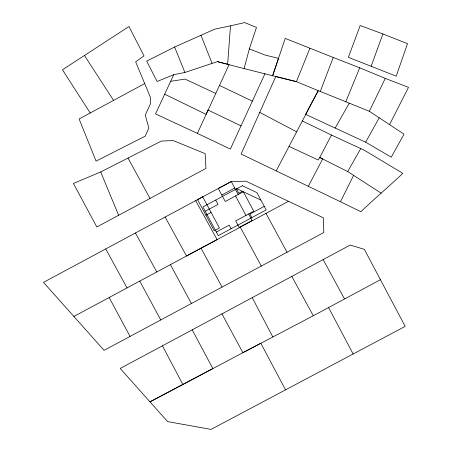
<?xml version="1.0" encoding="UTF-8"?>
<svg xmlns="http://www.w3.org/2000/svg" width="452" height="452" viewBox="0 0 452 452"><rect width="100%" height="100%" fill="white"/><g stroke="black" fill="none" stroke-linecap="round" stroke-linejoin="round"><path stroke-width="0.68" d="M227.65 64.263L230.48 25.837L244.747 22.6L256.487 27.425L249.34 48.918L244.08 68.597L217.384 61.647L184.908 72.45L173.721 74.699L157.11 81.501L146.691 61.127L174.596 47.036L214.7 29.177L230.48 25.837M371.126 66.269L382.923 33.951L360.187 25.521L348.368 57.314L396.212 76.173L407.506 43.68L382.923 33.951M320.276 91.44L318.219 90.682L305.541 114.345L365.662 142.171L391.246 157.194L404.026 134.171L369.329 111.288L320.276 91.44L333.231 57.477L285.223 38.409L272.618 75.766L244.08 68.597M309.891 48.279L296.439 81.654L272.618 75.766L278.488 58.336L265.335 55.133L249.34 48.918M345.74 101.915L359.713 67.811L385.285 78.399L408.506 87.355L389.488 124.741M264.979 73.653L230.356 149.07L197.377 133.385L229.062 64.63L217.384 61.647M197.377 133.385L155.528 113.932L173.721 74.699M369.329 111.288L385.285 78.399M289.031 146.38L318.219 90.682L296.439 81.654L275.765 76.535L241.108 154.064L340.469 201.722L353.611 175.393L347.695 171.568L319.75 157.482L318.151 160.008L289.031 146.38L276.257 170.799M340.469 201.722L360.843 211.722C374.533 198.654 389.082 186.405 402.828 173.348L364.272 150.217L331.469 135.063L319.75 157.482L322.677 158.963L308.394 186.128M365.662 142.171L379.188 117.808M335.169 128.023L349.215 103.254M347.695 171.568L360.815 148.488M144.719 83.563L79.117 118.983L96.078 161.115L145.278 136.12L148.838 128.023L145.245 115.096L150.516 103.728L150.635 97.841L135.651 61.834L144.007 55.884L128.967 26.532L62.455 69.783L90.225 112.989M221.943 313.863L242.91 352.701L313.309 315.75L380.437 279.709M118.627 215.288L205.931 168.415L205.163 153.635L173.218 140.566L161.437 141.064L100.7 171.952L73.405 183.461L96.847 226.983L118.627 215.288L100.7 171.952M105.734 248.939L231.249 181.546L245.973 181.195L323.406 217.824L323.79 232.543L104.084 350.345L43.494 282.359L105.734 248.939L127.046 287.918L217.107 239.588L195.654 200.66M288.489 201.304L186.523 256.007L165.121 217.056M162.443 345.814L350.26 245.057L364.363 249.357L405.167 326.378L211.05 429.4L167.596 421.597L120.192 368.453L162.443 345.814L182.845 384.471L149.979 401.845L260.81 343.221L285.545 389.861M221.774 195.004L234.746 188.043M205.225 211.276L218.033 204.406L215.7 200.055M242.385 191.343L238.792 193.27L236.458 188.919M205.886 215.214L211.073 212.434M216.355 232.034L229.164 225.164L231.091 228.746M264.262 206.338L249.922 214.028L251.849 217.615M73.874 316.457L127.046 287.918M182.845 384.471L212.875 368.6L192.179 329.824M170.641 81.326L185.071 79.094L215.74 93.411M333.231 57.477L359.713 67.811M236.837 188.716L260.917 200.106M219.361 85.383L252.414 101.169M241.069 125.876L208.027 110.051L206.084 114.356L164.675 94.202M302.094 120.859L331.469 135.063M259.747 112.378L296.506 131.781M353.611 175.393L381.16 193.151M84.445 55.472L113.559 100.389M135.419 233L156.793 271.968M291.822 276.398L313.309 315.75M128.023 158.053L150.013 198.439M323.169 259.572L344.401 298.761M265.991 213.378L287.048 252.244M240.289 227.158L261.307 266.042M201.038 248.21L222.062 287.071M170.415 264.657L191.411 303.524M139.775 281.099L160.737 319.971M238.221 194.529L231.266 181.557L218.293 188.512L225.249 201.49L243.334 191.789L253.77 211.248L235.69 220.949L239.164 227.435L252.137 220.474L248.662 213.988M235.548 195.965L245.99 215.423M109.147 297.523L130.052 336.424M328.502 307.445L353.142 353.989M252.21 297.642L272.765 336.859M174.596 47.036L184.908 72.45M200.942 35.199L212.033 63.218M202.722 196.863L197.535 199.648L214.237 230.786L219.423 228L202.722 196.863M242.379 185.744L202.892 206.926L218.276 235.616L266.183 209.926L256.9 192.614L242.379 185.744"/></g></svg>
